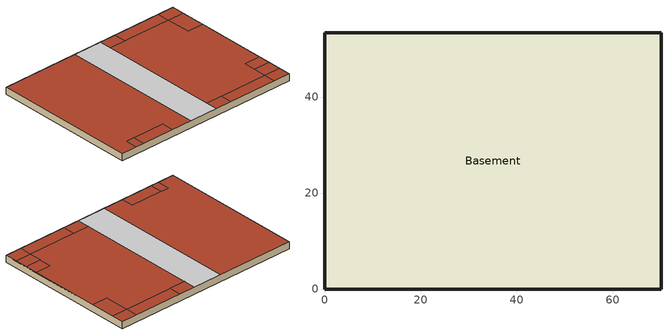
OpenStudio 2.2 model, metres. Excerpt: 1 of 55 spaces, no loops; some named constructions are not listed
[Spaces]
Basement
 floor ground (Basement Floor construction): 70.1,53.34 70.1,0 0,0 0,53.34 z-2.44
 wall ground (Basement Wall construction): 70.1,53.34 0,53.34 0,0 70.1,0 70.1,53.34 z-2.44:0
 ceiling adiabatic (Floor Adiabatic construction): 39.62,0 39.62,53.34 28.96,53.34 28.96,0 z0
 roof outside: 70.1,4.57 70.1,9.14 64.01,9.14 64.01,4.57 z0; 9.14,0 9.14,4.57 6.1,4.57 6.1,0 z0; 45.72,0 45.72,4.57 39.62,4.57 39.62,0 z0; 28.96,0 28.96,53.34 0,53.34 0,0 6.1,0 6.1,4.57 9.14,4.57 21.34,4.57 21.34,0 z0; 45.72,48.77 45.72,53.34 39.62,53.34 39.62,48.77 z0; 70.1,48.77 70.1,53.34 64.01,53.34 64.01,48.77 z0; 70.1,0 70.1,4.57 64.01,4.57 64.01,0 z0; 64.01,4.57 64.01,13.72 70.1,13.72 70.1,39.62 64.01,39.62 64.01,48.77 39.62,48.77 39.62,4.57 45.72,4.57 z0; 64.01,0 64.01,4.57 45.72,4.57 45.72,0 z0; 64.01,48.77 64.01,53.34 45.72,53.34 45.72,48.77 z0; 70.1,39.62 70.1,48.77 64.01,48.77 64.01,39.62 z0; 70.1,9.14 70.1,13.72 64.01,13.72 64.01,9.14 z0; 21.34,0 21.34,4.57 9.14,4.57 9.14,0 z0
[Schedule:Ruleset]
Name | Default Day Schedule | Summer Design Day Schedule | Winter Design Day Schedule
Hospital BLDG_LIGHT_OFFICE_BSMT_SCH | Hospital BLDG_LIGHT_OFFICE_BSMT_SCH Default | Hospital BLDG_LIGHT_OFFICE_BSMT_SCH Summer Design Day | Hospital BLDG_LIGHT_OFFICE_BSMT_SCH Winter Design Day
Hospital BLDG_LIGHT_NURSEFLR1_SCH | Hospital BLDG_LIGHT_NURSEFLR1_SCH Default | Hospital BLDG_LIGHT_NURSEFLR1_SCH Summer Design Day | Hospital BLDG_LIGHT_NURSEFLR1_SCH Winter Design Day
Hospital BLDG_LIGHT_LOBBYFLR1_SCH | Hospital BLDG_LIGHT_LOBBYFLR1_SCH Default | Hospital BLDG_LIGHT_LOBBYFLR1_SCH Summer Design Day | Hospital BLDG_LIGHT_LOBBYFLR1_SCH Winter Design Day
[Schedule:Day]
Hospital BLDG_LIGHT_OFFICE_BSMT_SCH Default; Hospital BLDG_LIGHT_LOBBYFLR1_SCH Default: 8, 0, 0.05, 16, 0, 0.1, 24, 0, 0.05
Hospital BLDG_LIGHT_OFFICE_BSMT_SCH Sat Day; Hospital BLDG_LIGHT_LOBBYFLR1_SCH Sat Day: 7, 0, 0.1, 8, 0, 0.2, 18, 0, 0.4, 24, 0, 0.1
Hospital BLDG_LIGHT_OFFICE_BSMT_SCH Summer Design Day; Hospital BLDG_LIGHT_NURSEFLR1_SCH Summer Design Day; Hospital BLDG_LIGHT_LOBBYFLR1_SCH Summer Design Day: 24, 0, 1
Hospital BLDG_LIGHT_OFFICE_BSMT_SCH Wkdy Day; Hospital BLDG_LIGHT_LOBBYFLR1_SCH Wkdy Day: 7, 0, 0.1, 8, 0, 0.5, 16, 0, 0.9, 23, 0, 0.3, 24, 0, 0.1
Hospital BLDG_LIGHT_OFFICE_BSMT_SCH Winter Design Day; Hospital BLDG_LIGHT_NURSEFLR1_SCH Winter Design Day; Hospital BLDG_LIGHT_LOBBYFLR1_SCH Winter Design Day: 24, 0, 0
Hospital BLDG_LIGHT_EXTD_SCH Sat Day; Hospital BLDG_LIGHT_NURSEFLR1_SCH Sat Day: 8, 0, 0.5, 18, 0, 0.8, 24, 0, 0.5
Hospital BLDG_LIGHT_EXTD_SCH Wkdy Day; Hospital BLDG_LIGHT_NURSEFLR1_SCH Wkdy Day: 8, 0, 0.5, 16, 0, 0.9, 24, 0, 0.5
Hospital BLDG_LIGHT_NURSEFLR1_SCH Default: 8, 0, 0.5, 16, 0, 0.7, 24, 0, 0.5
[Schedule:Rule] Date Specification Type=DateRange; Start Month=1; Start Day=1; End Month=12; End Day=31
Name | Schedule Ruleset | Rule Order | Day Schedule | Apply Saturday | Apply Monday | Apply Tuesday | Apply Wednesday | Apply Thursday | Apply Friday
Schedule Rule 4 | Hospital BLDG_LIGHT_OFFICE_BSMT_SCH | 1 | Hospital BLDG_LIGHT_OFFICE_BSMT_SCH Sat Day | Yes
Schedule Rule 5 | Hospital BLDG_LIGHT_OFFICE_BSMT_SCH | 0 | Hospital BLDG_LIGHT_OFFICE_BSMT_SCH Wkdy Day |  | Yes | Yes | Yes | Yes | Yes
Schedule Rule 19 | Hospital BLDG_LIGHT_NURSEFLR1_SCH | 1 | Hospital BLDG_LIGHT_NURSEFLR1_SCH Sat Day | Yes
Schedule Rule 20 | Hospital BLDG_LIGHT_NURSEFLR1_SCH | 0 | Hospital BLDG_LIGHT_NURSEFLR1_SCH Wkdy Day |  | Yes | Yes | Yes | Yes | Yes
Schedule Rule 21 | Hospital BLDG_LIGHT_LOBBYFLR1_SCH | 1 | Hospital BLDG_LIGHT_LOBBYFLR1_SCH Sat Day | Yes
Schedule Rule 22 | Hospital BLDG_LIGHT_LOBBYFLR1_SCH | 0 | Hospital BLDG_LIGHT_LOBBYFLR1_SCH Wkdy Day |  | Yes | Yes | Yes | Yes | Yes
[Curve:Bicubic] Minimum Value of x=-23.3; Maximum Value of x=7.2; Minimum Value of y=10; Maximum Value of y=60; Input Unit Type for X=Temperature; Input Unit Type for Y=Temperature
Name | Coefficient1 Constant | Coefficient2 x | Coefficient3 x**2 | Coefficient4 y | Coefficient5 y**2 | Coefficient6 x*y | Coefficient7 x**3 | Coefficient8 y**3 | Coefficient9 x**2*y | Coefficient10 x*y**2 | Output Unit Type
Refrigeration Compressor Power Curve; Refrigeration Compressor Power Curve 1 | 4451.46 | -166.108 | -5.35664 | 263.553 | -0.958849 | 8.09252 | -0.0239354 | 0.000633306 | 0.0778798 | -0.0167386 | Power
Refrigeration Compressor Capacity Curve; Refrigeration Compressor Capacity Curve 1 | 83249.9 | 3147.96 | 44.9276 | -1035.51 | 3.74692 | -37.3907 | 0.179897 | -0.0199971 | -0.481641 | 0.0428673 | Capacity
